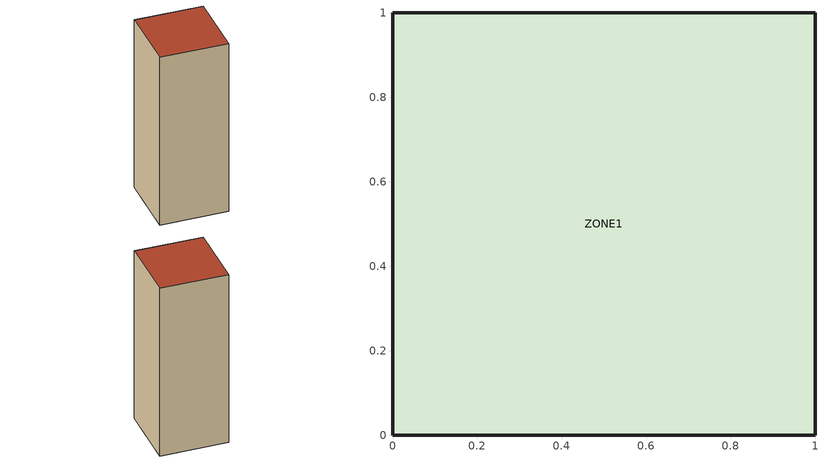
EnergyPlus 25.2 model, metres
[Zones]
ZONE1
 floor ground (MIN_WALL): 0,1 1,1 1,0 0,0 z0
 wall outside (MIN_WALL): 0,0 1,0 1,1 0,1 0,0 z0:2.7
 roof outside (MIN_WALL): 0,1 1,1 1,0 0,0 z2.7
[Building]
RefBox_Psychro: 0, City, 0.04, 0.4, FullExterior, 25
[Material]
MIN_GYP: MediumRough, 0.013, 0.16, 800, 1090
[Construction]
MIN_WALL: MIN_GYP
[Zone]
ZONE1: 0, 0, 0, 0, 1, 1, , 129.6
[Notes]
── Simulation Control ──────────────────────────────────────────────────
── Building (minimal box needed for E+ to advance simulation) ──────────
── Global Geometry Rules ───────────────────────────────────────────────
── Surfaces (single small floor + 4 walls — minimum viable geometry) ──
Floor (ground)
South wall
North wall
East wall
West wall
